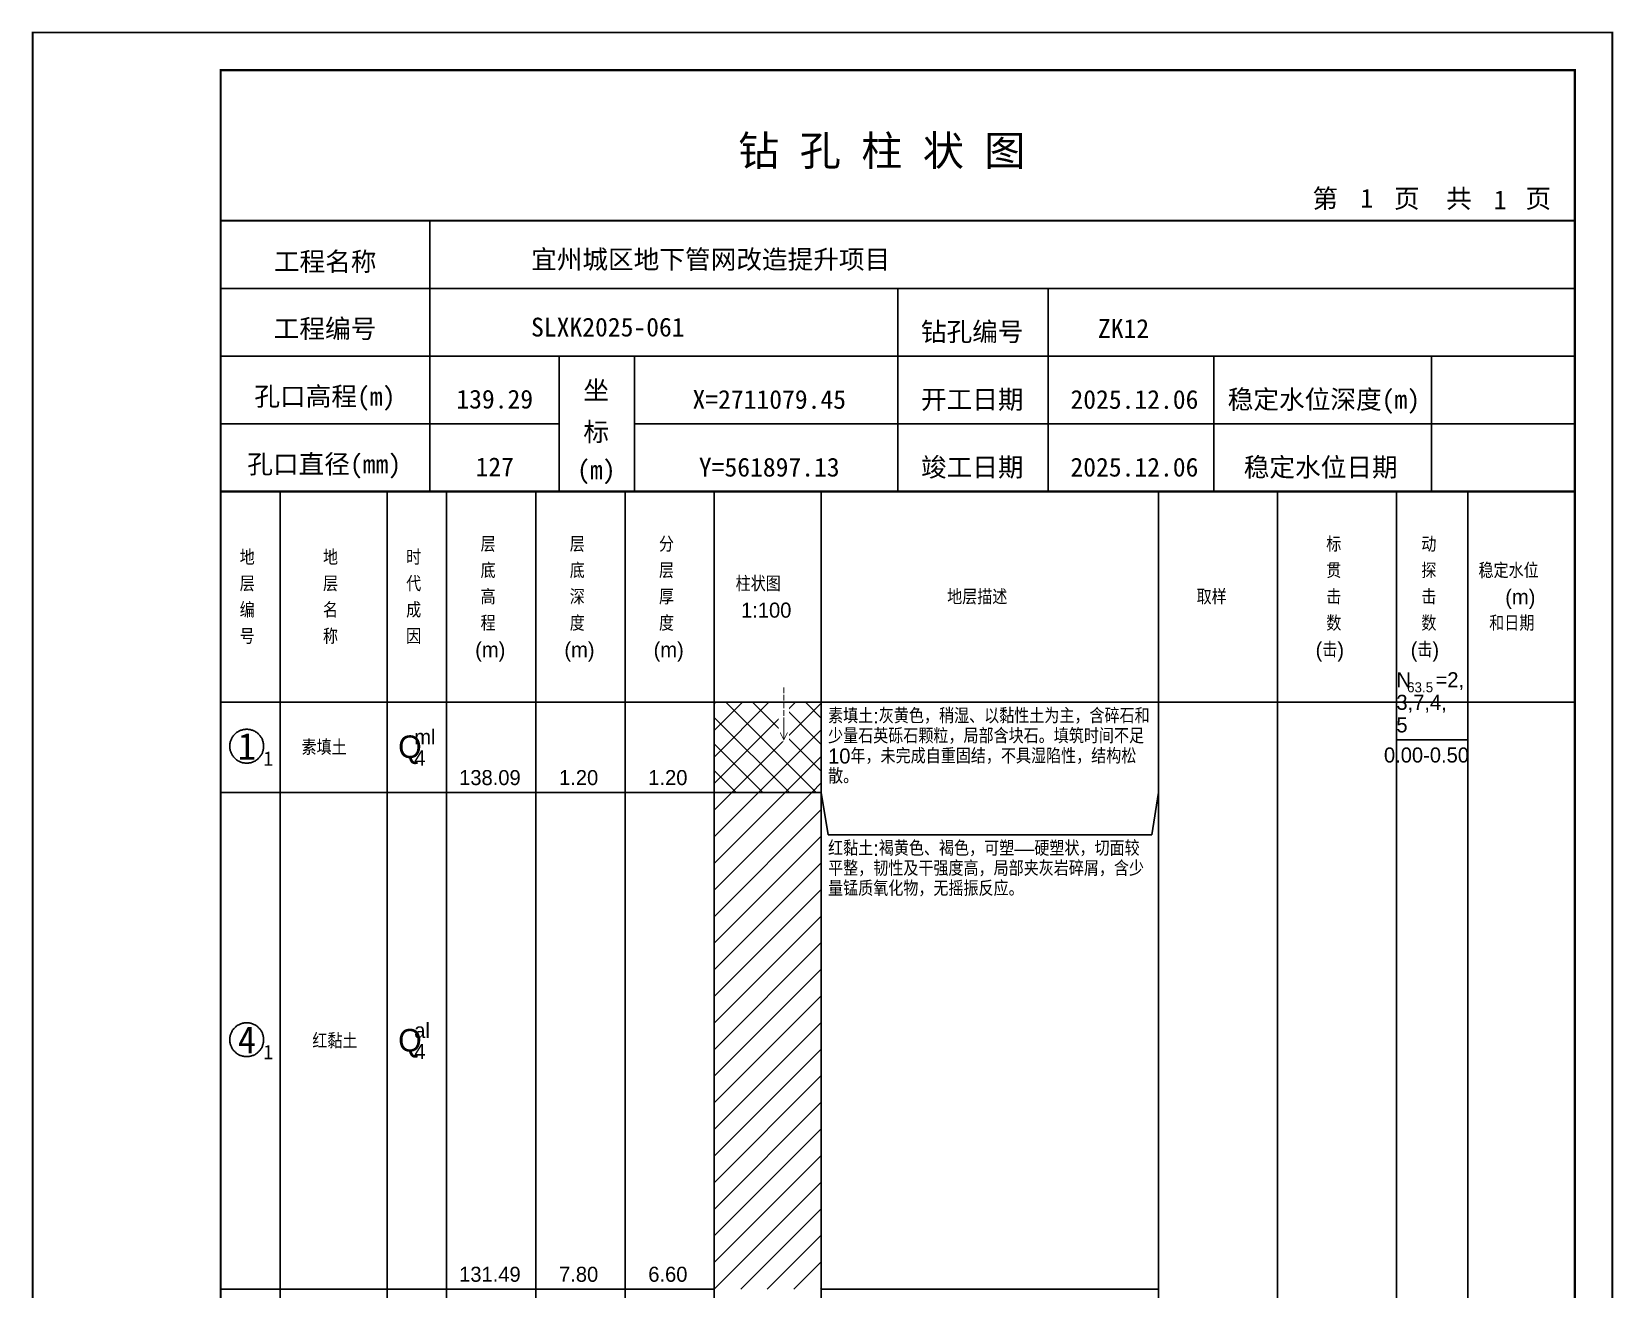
# Model space of a CAD drawing. Header units: millimetres. Extents: x 12489 to 89920, y 4630 to 4927.
# Drawn here: x 40869.3 to 41079.6, y 4759.7 to 4926.8 of the extents above; entities that cross this region are included whole.
import ezdxf
from ezdxf.enums import TextEntityAlignment as Align

# ---------------------------------------------------------------- set-up
doc = ezdxf.new("R2010")
doc.units = ezdxf.units.MM
doc.layers.add('ZZT_TC', color=7, linetype='Continuous')
doc.styles.add('成果图图块', font='', dxfattribs={"height": 2.5})
doc.styles.add('成果图模板', font='')
doc.styles.add('成果图模板标题', font='simhei.ttf')
doc.styles.add('成果图表体', font='Comfont.shx', dxfattribs={"height": 2, "bigfont": 'Hztxt12a.shx'})
doc.styles.get('成果图图块').set_extended_font_data('FangSong_GB2312')
doc.styles.get('成果图模板').set_extended_font_data('FangSong_GB2312')

# ---------------------------------------------------------------- blocks, each defined once
blk = doc.blocks.new('DCBH-1-1-1224', base_point=(0.3, -0.11))
at = {"layer": 'ZZT_TC', "color": 7}
blk.add_polyline3d([(-0.19, 2.31, 0), (-0.3, 2.31, 0), (-0.41, 2.3, 0), (-0.52, 2.29, 0), (-0.63, 2.27, 0), (-0.73, 2.24, 0), (-0.84, 2.21, 0), (-0.95, 2.18, 0), (-1.05, 2.14, 0), (-1.15, 2.09, 0), (-1.25, 2.04, 0), (-1.35, 1.99, 0), (-1.44, 1.93, 0), (-1.53, 1.87, 0), (-1.62, 1.8, 0), (-1.7, 1.73, 0), (-1.78, 1.65, 0), (-1.86, 1.57, 0), (-1.93, 1.49, 0), (-2, 1.4, 0), (-2.06, 1.31, 0), (-2.12, 1.22, 0), (-2.17, 1.12, 0), (-2.22, 1.02, 0), (-2.27, 0.92, 0), (-2.31, 0.82, 0), (-2.34, 0.71, 0), (-2.37, 0.61, 0), (-2.4, 0.5, 0), (-2.41, 0.39, 0), (-2.43, 0.28, 0), (-2.44, 0.17, 0), (-2.44, 0.06, 0), (-2.44, -0.05, 0), (-2.43, -0.16, 0), (-2.41, -0.27, 0), (-2.4, -0.38, 0), (-2.37, -0.49, 0), (-2.34, -0.6, 0), (-2.31, -0.7, 0), (-2.27, -0.8, 0), (-2.22, -0.9, 0), (-2.17, -1, 0), (-2.12, -1.1, 0), (-2.06, -1.19, 0), (-2, -1.28, 0), (-1.93, -1.37, 0), (-1.86, -1.45, 0), (-1.78, -1.53, 0), (-1.7, -1.61, 0), (-1.62, -1.68, 0), (-1.53, -1.75, 0), (-1.44, -1.81, 0), (-1.35, -1.87, 0), (-1.25, -1.93, 0), (-1.15, -1.98, 0), (-1.05, -2.02, 0), (-0.95, -2.06, 0), (-0.84, -2.1, 0), (-0.73, -2.13, 0), (-0.63, -2.15, 0), (-0.52, -2.17, 0), (-0.41, -2.18, 0), (-0.3, -2.19, 0), (-0.19, -2.19, 0), (-0.08, -2.19, 0), (0.03, -2.18, 0), (0.14, -2.17, 0), (0.25, -2.15, 0), (0.36, -2.13, 0), (0.47, -2.1, 0), (0.57, -2.06, 0), (0.67, -2.02, 0), (0.77, -1.98, 0), (0.87, -1.93, 0), (0.97, -1.87, 0), (1.06, -1.81, 0), (1.15, -1.75, 0), (1.24, -1.68, 0), (1.32, -1.61, 0), (1.4, -1.53, 0), (1.48, -1.45, 0), (1.55, -1.37, 0), (1.62, -1.28, 0), (1.68, -1.19, 0), (1.74, -1.1, 0), (1.8, -1, 0), (1.85, -0.9, 0), (1.89, -0.8, 0), (1.93, -0.7, 0), (1.97, -0.6, 0), (2, -0.49, 0), (2.02, -0.38, 0), (2.04, -0.27, 0), (2.05, -0.16, 0), (2.06, -0.05, 0), (2.06, 0.06, 0), (2.06, 0.17, 0), (2.05, 0.28, 0), (2.04, 0.39, 0), (2.02, 0.5, 0), (2, 0.61, 0), (1.97, 0.71, 0), (1.93, 0.82, 0), (1.89, 0.92, 0), (1.85, 1.02, 0), (1.8, 1.12, 0), (1.74, 1.22, 0), (1.68, 1.31, 0), (1.62, 1.4, 0), (1.55, 1.49, 0), (1.48, 1.57, 0), (1.4, 1.65, 0), (1.32, 1.73, 0), (1.24, 1.8, 0), (1.15, 1.87, 0), (1.06, 1.93, 0), (0.97, 1.99, 0), (0.87, 2.04, 0), (0.77, 2.09, 0), (0.67, 2.14, 0), (0.57, 2.18, 0), (0.47, 2.21, 0), (0.36, 2.24, 0), (0.25, 2.27, 0), (0.14, 2.29, 0), (0.03, 2.3, 0), (-0.08, 2.31, 0), (-0.19, 2.31, 0)], dxfattribs=at)
at = {"style": '成果图图块'}
blk.add_text('1', height=3.57, dxfattribs=at).set_placement((-0.16, -1.74), align=Align.CENTER)
blk.add_text('1', height=1.91, dxfattribs=at).set_placement((2.03, -2.53))
blk = doc.blocks.new('DCBH-1-1-1225', base_point=(0.3, -0.11))
at = {"layer": 'ZZT_TC', "color": 7}
blk.add_polyline3d([(-0.19, 2.31, 0), (-0.3, 2.31, 0), (-0.41, 2.3, 0), (-0.52, 2.29, 0), (-0.63, 2.27, 0), (-0.73, 2.24, 0), (-0.84, 2.21, 0), (-0.95, 2.18, 0), (-1.05, 2.14, 0), (-1.15, 2.09, 0), (-1.25, 2.04, 0), (-1.35, 1.99, 0), (-1.44, 1.93, 0), (-1.53, 1.87, 0), (-1.62, 1.8, 0), (-1.7, 1.73, 0), (-1.78, 1.65, 0), (-1.86, 1.57, 0), (-1.93, 1.49, 0), (-2, 1.4, 0), (-2.06, 1.31, 0), (-2.12, 1.22, 0), (-2.17, 1.12, 0), (-2.22, 1.02, 0), (-2.27, 0.92, 0), (-2.31, 0.82, 0), (-2.34, 0.71, 0), (-2.37, 0.61, 0), (-2.4, 0.5, 0), (-2.41, 0.39, 0), (-2.43, 0.28, 0), (-2.44, 0.17, 0), (-2.44, 0.06, 0), (-2.44, -0.05, 0), (-2.43, -0.16, 0), (-2.41, -0.27, 0), (-2.4, -0.38, 0), (-2.37, -0.49, 0), (-2.34, -0.6, 0), (-2.31, -0.7, 0), (-2.27, -0.8, 0), (-2.22, -0.9, 0), (-2.17, -1, 0), (-2.12, -1.1, 0), (-2.06, -1.19, 0), (-2, -1.28, 0), (-1.93, -1.37, 0), (-1.86, -1.45, 0), (-1.78, -1.53, 0), (-1.7, -1.61, 0), (-1.62, -1.68, 0), (-1.53, -1.75, 0), (-1.44, -1.81, 0), (-1.35, -1.87, 0), (-1.25, -1.93, 0), (-1.15, -1.98, 0), (-1.05, -2.02, 0), (-0.95, -2.06, 0), (-0.84, -2.1, 0), (-0.73, -2.13, 0), (-0.63, -2.15, 0), (-0.52, -2.17, 0), (-0.41, -2.18, 0), (-0.3, -2.19, 0), (-0.19, -2.19, 0), (-0.08, -2.19, 0), (0.03, -2.18, 0), (0.14, -2.17, 0), (0.25, -2.15, 0), (0.36, -2.13, 0), (0.47, -2.1, 0), (0.57, -2.06, 0), (0.67, -2.02, 0), (0.77, -1.98, 0), (0.87, -1.93, 0), (0.97, -1.87, 0), (1.06, -1.81, 0), (1.15, -1.75, 0), (1.24, -1.68, 0), (1.32, -1.61, 0), (1.4, -1.53, 0), (1.48, -1.45, 0), (1.55, -1.37, 0), (1.62, -1.28, 0), (1.68, -1.19, 0), (1.74, -1.1, 0), (1.8, -1, 0), (1.85, -0.9, 0), (1.89, -0.8, 0), (1.93, -0.7, 0), (1.97, -0.6, 0), (2, -0.49, 0), (2.02, -0.38, 0), (2.04, -0.27, 0), (2.05, -0.16, 0), (2.06, -0.05, 0), (2.06, 0.06, 0), (2.06, 0.17, 0), (2.05, 0.28, 0), (2.04, 0.39, 0), (2.02, 0.5, 0), (2, 0.61, 0), (1.97, 0.71, 0), (1.93, 0.82, 0), (1.89, 0.92, 0), (1.85, 1.02, 0), (1.8, 1.12, 0), (1.74, 1.22, 0), (1.68, 1.31, 0), (1.62, 1.4, 0), (1.55, 1.49, 0), (1.48, 1.57, 0), (1.4, 1.65, 0), (1.32, 1.73, 0), (1.24, 1.8, 0), (1.15, 1.87, 0), (1.06, 1.93, 0), (0.97, 1.99, 0), (0.87, 2.04, 0), (0.77, 2.09, 0), (0.67, 2.14, 0), (0.57, 2.18, 0), (0.47, 2.21, 0), (0.36, 2.24, 0), (0.25, 2.27, 0), (0.14, 2.29, 0), (0.03, 2.3, 0), (-0.08, 2.31, 0), (-0.19, 2.31, 0)], dxfattribs=at)
at = {"style": '成果图图块'}
blk.add_text('4', height=3.57, dxfattribs=at).set_placement((-0.16, -1.74), align=Align.CENTER)
blk.add_text('1', height=1.91, dxfattribs=at).set_placement((2.03, -2.53))
blk = doc.blocks.new('zztGLdt.dwg', base_point=(0.5, 0))
blk.add_wipeout([(-0.2, -0.2), (1.2, -0.2), (1.2, 3.2), (-0.2, 3.2)])
at = {"color": 7, "const_width": 0.1}
for points in [[(0.5, 3), (0.5, 0)], [(0, 1), (0.5, 0), (1, 1)]]:
    blk.add_lwpolyline(points, dxfattribs=at)
blk = doc.blocks.new('钻孔柱状图路桥昇龙制图梁世成校核莫家里.dwg130', base_point=(25, 236))
for p, q in [((52.82, 236), (52.82, 272)), ((25, 263), (205, 263)), ((115, 236), (115, 263)), ((135, 236), (135, 263)), ((25, 254), (205, 254)), ((70, 236), (70, 254)), ((80, 236), (80, 254)), ((157, 236), (157, 254)), ((185.95, 236), (185.95, 254)), ((25, 245), (70, 245)), ((80, 245), (205, 245))]:
    blk.add_line(p, q)
for points, const_width in [([(0, 0), (210, 0), (210, 297), (0, 297)], 0.25), ([(25, 5), (205, 5), (205, 292), (25, 292)], 0.3)]:
    blk.add_lwpolyline(points, close=True, dxfattribs=dict(const_width=const_width))
at = {"const_width": 0.3}
for points in [[(25, 272), (205, 272)], [(25, 236), (205, 236)]]:
    blk.add_lwpolyline(points, dxfattribs=at)
for s, height, style, p in [('钻 孔 柱 状 图', 4, '成果图模板标题', (93.8, 279.31)), ('第', 2.5, '成果图模板', (170.12, 273.7)), ('页', 2.5, '成果图模板', (180.96, 273.7)), ('共', 2.5, '成果图模板', (187.88, 273.7)), ('页', 2.5, '成果图模板', (198.44, 273.7)), ('工程名称', 2.5, '成果图模板', (32.07, 265.32)), ('宜州城区地下管网改造提升项目', 2.5, '成果图模板', (66.26, 265.61)), ('工程编号', 2.5, '成果图模板', (32.05, 256.41)), ('SLXK2025-061', 2.5, '成果图模板', (66.26, 256.61)), ('钻孔编号', 2.5, '成果图模板', (118.08, 256)), ('ZK12', 2.5, '成果图模板', (141.61, 256.43)), ('孔口高程(m)', 2.5, '成果图模板', (29.48, 247.41)), ('坐', 2.5, '成果图模板', (73.21, 248.24)), ('开工日期', 2.5, '成果图模板', (118.08, 247)), ('稳定水位深度(m)', 2.5, '成果图模板', (158.86, 247)), ('标', 2.5, '成果图模板', (73.21, 242.7)), ('孔口直径(mm)', 2.5, '成果图模板', (28.54, 238.41)), ('(m) ', 2.5, '成果图模板', (72.38, 237.65)), ('竣工日期', 2.5, '成果图模板', (118.08, 238)), ('稳定水位日期', 2.5, '成果图模板', (160.99, 238))]:
    blk.add_text(s, height=height, dxfattribs=dict(style=style)).set_placement(p)
at = {"style": '成果图模板'}
for s, p in [('1', (177.35, 273.74)), ('1', (195.08, 273.53)), ('139.29', (61.43, 247.04)), ('X=2711079.45', (97.92, 247)), ('2025.12.06', (146.46, 247)), ('127', (61.43, 238.04)), ('Y=561897.13', (97.92, 238)), ('2025.12.06', (146.46, 238))]:
    blk.add_text(s, height=2.5, dxfattribs=at).set_placement(p, align=Align.CENTER)

msp = doc.modelspace()

# ---------------------------------------------------------------- hatches: boundary and pattern name
at = {"linetype": 'Continuous'}
h = msp.add_hatch(dxfattribs=at)
h.set_pattern_fill('GKSTT', scale=0.5, style=0, pattern_type=2)
h.set_pattern_definition([(45, (0, 0), (-1.76776695, 1.76776695), []), (135, (0, 0), (-1.76776695, -1.76776695), [])])
h.paths.add_polyline_path([(40960.06, 4825.71), (40974.29, 4825.71), (40974.29, 4837.71), (40960.06, 4837.71)])
h = msp.add_hatch(dxfattribs=at)
h.set_pattern_fill('GKNXT', scale=0.5, style=0, pattern_type=2)
h.set_pattern_definition([(45, (0, 0), (-1.76776695, 1.76776695), [])])
h.paths.add_polyline_path([(40960.06, 4759.71), (40974.29, 4759.71), (40974.29, 4825.71), (40960.06, 4825.71)])

# ---------------------------------------------------------------- linework, layer by layer
at = {"color": 0}
for p, q in [((40894.45, 4837.71), (40902.35, 4837.71)), ((40894.45, 4825.71), (40894.45, 4837.71)), ((40902.35, 4825.71), (40902.35, 4837.71)), ((40894.45, 4825.71), (40902.35, 4825.71)), ((40894.45, 4825.71), (40902.35, 4825.71)), ((40894.45, 4759.71), (40894.45, 4825.71)), ((40902.35, 4759.71), (40902.35, 4825.71)), ((40894.45, 4759.71), (40902.35, 4759.71))]:
    msp.add_line(p, q, dxfattribs=at)
for points in [[(40894.45, 4865.71), (40902.35, 4865.71)], [(40894.45, 4837.71), (40894.45, 4865.71)], [(40902.35, 4837.71), (40902.35, 4865.71)], [(40902.35, 4865.71), (40916.58, 4865.71)], [(40902.35, 4837.71), (40902.35, 4865.71)], [(40916.58, 4837.71), (40916.58, 4865.71)], [(40916.58, 4865.71), (40924.49, 4865.71)], [(40916.58, 4837.71), (40916.58, 4865.71)], [(40924.49, 4837.71), (40924.49, 4865.71)], [(40924.49, 4865.71), (40936.35, 4865.71)], [(40924.49, 4837.71), (40924.49, 4865.71)], [(40936.35, 4837.71), (40936.35, 4865.71)], [(40936.35, 4865.71), (40948.2, 4865.71)], [(40936.35, 4837.71), (40936.35, 4865.71)], [(40948.2, 4837.71), (40948.2, 4865.71)], [(40948.2, 4865.71), (40960.06, 4865.71)], [(40948.2, 4837.71), (40948.2, 4865.71)], [(40960.06, 4837.71), (40960.06, 4865.71)], [(40960.06, 4865.71), (40974.29, 4865.71)], [(40960.06, 4837.71), (40960.06, 4865.71)], [(40974.29, 4837.71), (40974.29, 4865.71)], [(40974.29, 4865.71), (41019.11, 4865.71)], [(40974.29, 4837.71), (40974.29, 4865.71)], [(41019.11, 4837.71), (41019.11, 4865.71)], [(41019.11, 4865.71), (41034.92, 4865.71)], [(41019.11, 4837.71), (41019.11, 4865.71)], [(41034.92, 4837.71), (41034.92, 4865.71)], [(41034.92, 4865.71), (41050.73, 4865.71)], [(41034.92, 4837.71), (41034.92, 4865.71)], [(41050.73, 4837.71), (41050.73, 4865.71)], [(41050.73, 4865.71), (41060.22, 4865.71)], [(41050.73, 4837.71), (41050.73, 4865.71)], [(41060.22, 4837.71), (41060.22, 4865.71)], [(41060.22, 4865.71), (41074.45, 4865.71)], [(41060.22, 4837.71), (41060.22, 4865.71)], [(41074.45, 4837.71), (41074.45, 4865.71)], [(40894.45, 4837.71), (40902.35, 4837.71)], [(40894.45, 4643.71), (40894.45, 4837.71)], [(40894.45, 4837.71), (40902.35, 4837.71)], [(40902.35, 4643.71), (40902.35, 4837.71)], [(40902.35, 4837.71), (40916.58, 4837.71)], [(40902.35, 4643.71), (40902.35, 4837.71)], [(40902.35, 4837.71), (40916.58, 4837.71)], [(40902.35, 4837.71), (40916.58, 4837.71)], [(40902.35, 4825.71), (40902.35, 4837.71)], [(40916.58, 4643.71), (40916.58, 4837.71)], [(40916.58, 4825.71), (40916.58, 4837.71)], [(40916.58, 4837.71), (40924.49, 4837.71)], [(40916.58, 4643.71), (40916.58, 4837.71)], [(40916.58, 4837.71), (40924.49, 4837.71)], [(40916.58, 4837.71), (40924.49, 4837.71)], [(40916.58, 4825.71), (40916.58, 4837.71)], [(40924.49, 4643.71), (40924.49, 4837.71)], [(40924.49, 4825.71), (40924.49, 4837.71)], [(40924.49, 4837.71), (40936.35, 4837.71)], [(40924.49, 4643.71), (40924.49, 4837.71)], [(40924.49, 4837.71), (40936.35, 4837.71)], [(40924.49, 4837.71), (40936.35, 4837.71)], [(40924.49, 4825.71), (40924.49, 4837.71)], [(40936.35, 4643.71), (40936.35, 4837.71)], [(40936.35, 4825.71), (40936.35, 4837.71)], [(40936.35, 4837.71), (40948.2, 4837.71)], [(40936.35, 4643.71), (40936.35, 4837.71)], [(40936.35, 4837.71), (40948.2, 4837.71)], [(40936.35, 4837.71), (40948.2, 4837.71)], [(40936.35, 4825.71), (40936.35, 4837.71)], [(40948.2, 4643.71), (40948.2, 4837.71)], [(40948.2, 4825.71), (40948.2, 4837.71)], [(40948.2, 4837.71), (40960.06, 4837.71)], [(40948.2, 4643.71), (40948.2, 4837.71)], [(40948.2, 4837.71), (40960.06, 4837.71)], [(40948.2, 4837.71), (40960.06, 4837.71)], [(40948.2, 4825.71), (40948.2, 4837.71)], [(40960.06, 4643.71), (40960.06, 4837.71)], [(40960.06, 4825.71), (40960.06, 4837.71)], [(40960.06, 4643.71), (40960.06, 4837.71)], [(40974.29, 4643.71), (40974.29, 4837.71)], [(40974.29, 4837.71), (41019.11, 4837.71)], [(40974.29, 4643.71), (40974.29, 4837.71)], [(40974.29, 4837.71), (41019.11, 4837.71)], [(40974.29, 4825.71), (40974.29, 4837.71)], [(41019.11, 4643.71), (41019.11, 4837.71)], [(41019.11, 4825.71), (41019.11, 4837.71)], [(41019.11, 4837.71), (41034.92, 4837.71)], [(41019.11, 4643.71), (41019.11, 4837.71)], [(41019.11, 4837.71), (41034.92, 4837.71)], [(41034.92, 4643.71), (41034.92, 4837.71)], [(41034.92, 4837.71), (41050.73, 4837.71)], [(41034.92, 4643.71), (41034.92, 4837.71)], [(41034.92, 4837.71), (41050.73, 4837.71)], [(41050.73, 4643.71), (41050.73, 4837.71)], [(41050.73, 4837.71), (41060.22, 4837.71)], [(41050.73, 4643.71), (41050.73, 4837.71)], [(41050.73, 4837.71), (41060.22, 4837.71)], [(41050.73, 4837.71), (41060.22, 4837.71)], [(41050.73, 4832.71), (41050.73, 4837.71)], [(41060.22, 4643.71), (41060.22, 4837.71)], [(41060.22, 4832.71), (41060.22, 4837.71)], [(41060.22, 4837.71), (41074.45, 4837.71)], [(41060.22, 4643.71), (41060.22, 4837.71)], [(41060.22, 4837.71), (41074.45, 4837.71)], [(41074.45, 4643.71), (41074.45, 4837.71)], [(41050.73, 4832.71), (41060.22, 4832.71)], [(40902.35, 4825.71), (40916.58, 4825.71)], [(40902.35, 4825.71), (40916.58, 4825.71)], [(40902.35, 4759.71), (40902.35, 4825.71)], [(40916.58, 4759.71), (40916.58, 4825.71)], [(40916.58, 4825.71), (40924.49, 4825.71)], [(40916.58, 4825.71), (40924.49, 4825.71)], [(40916.58, 4759.71), (40916.58, 4825.71)], [(40924.49, 4759.71), (40924.49, 4825.71)], [(40924.49, 4825.71), (40936.35, 4825.71)], [(40924.49, 4825.71), (40936.35, 4825.71)], [(40924.49, 4759.71), (40924.49, 4825.71)], [(40936.35, 4759.71), (40936.35, 4825.71)], [(40936.35, 4825.71), (40948.2, 4825.71)], [(40936.35, 4825.71), (40948.2, 4825.71)], [(40936.35, 4759.71), (40936.35, 4825.71)], [(40948.2, 4759.71), (40948.2, 4825.71)], [(40948.2, 4825.71), (40960.06, 4825.71)], [(40948.2, 4825.71), (40960.06, 4825.71)], [(40948.2, 4759.71), (40948.2, 4825.71)], [(40960.06, 4759.71), (40960.06, 4825.71)], [(40974.29, 4825.71), (40975.19, 4820.11)], [(40974.29, 4759.71), (40974.29, 4825.71)], [(41018.22, 4820.11), (41019.11, 4825.71)], [(41019.11, 4759.71), (41019.11, 4825.71)], [(40975.19, 4820.11), (41018.22, 4820.11)], [(40902.35, 4759.71), (40916.58, 4759.71)], [(40916.58, 4759.71), (40924.49, 4759.71)], [(40924.49, 4759.71), (40936.35, 4759.71)], [(40936.35, 4759.71), (40948.2, 4759.71)], [(40948.2, 4759.71), (40960.06, 4759.71)], [(40974.29, 4759.71), (41019.11, 4759.71)]]:
    msp.add_lwpolyline(points, dxfattribs=at)
at = {"color": 7, "flags": 128}
msp.add_lwpolyline([(40960.06, 4825.71), (40974.29, 4825.71)], dxfattribs=at)

# ---------------------------------------------------------------- block references
for name, p in [('DCBH-1-1-1224', (40898.4, 4831.71)), ('DCBH-1-1-1225', (40898.4, 4792.71))]:
    msp.add_blockref(name, p)

# ---------------------------------------------------------------- texts
at = {"color": 0, "style": '成果图表体'}
for s, height, p in [('层', 2, (40929, 4857.71)), ('层', 2, (40940.85, 4857.71)), ('分', 2, (40952.71, 4857.71)), ('标', 2, (41041.41, 4857.71)), ('动', 2, (41054.05, 4857.71)), ('地', 2, (40896.98, 4855.96)), ('地', 2, (40908.05, 4855.96)), ('时', 2, (40919.11, 4855.96)), ('底', 2, (40929, 4854.21)), ('底', 2, (40940.85, 4854.21)), ('层', 2, (40952.71, 4854.21)), ('贯', 2, (41041.41, 4854.21)), ('探', 2, (41054.05, 4854.21)), ('稳定水位', 2, (41061.65, 4854.21)), ('层', 2, (40896.98, 4852.46)), ('层', 2, (40908.05, 4852.46)), ('代', 2, (40919.11, 4852.46)), ('高', 2, (40929, 4850.71)), ('深', 2, (40940.85, 4850.71)), ('厚', 2, (40952.71, 4850.71)), ('柱状图', 2, (40962.91, 4852.46)), ('地层描述', 2, (40991.02, 4850.71)), ('取样', 2, (41024.18, 4850.71)), ('击', 2, (41041.41, 4850.71)), ('击', 2, (41054.05, 4850.71)), ('(m)', 2, (41065.2, 4850.71)), ('编', 2, (40896.98, 4848.96)), ('名', 2, (40908.05, 4848.96)), ('成', 2, (40919.11, 4848.96)), ('1:100', 2, (40963.62, 4848.96)), ('程', 2, (40929, 4847.21)), ('度', 2, (40940.85, 4847.21)), ('度', 2, (40952.71, 4847.21)), ('数', 2, (41041.41, 4847.21)), ('数', 2, (41054.05, 4847.21)), ('和日期', 2, (41063.07, 4847.21)), ('号', 2, (40896.98, 4845.46)), ('称', 2, (40908.05, 4845.46)), ('因', 2, (40919.11, 4845.46)), ('(m)', 2, (40928.28, 4843.71)), ('(m)', 2, (40940.14, 4843.71)), ('(m)', 2, (40952, 4843.71)), ('(击)', 2, (41039.99, 4843.71)), ('(击)', 2, (41052.63, 4843.71)), ('N', 2, (41050.73, 4839.71)), ('63.5', 1.333, (41052.15, 4839.04)), ('=2,', 2, (41055.94, 4839.71)), ('3,7,4,', 2, (41050.73, 4836.71)), ('ml', 2, (40920.18, 4832.11)), ('5', 2, (41050.73, 4833.71)), ('素填土', 2, (40905.2, 4830.71)), ('Q', 3, (40918.05, 4830.31)), ('0.00-0.50', 2, (41049.08, 4829.71)), ('4', 2, (40920.18, 4829.31)), ('138.09', 2, (40926.15, 4826.71)), ('1.20', 2, (40939.43, 4826.71)), ('1.20', 2, (40951.29, 4826.71)), ('红黏土', 2, (40906.63, 4791.71)), ('Q', 3, (40918.05, 4791.31)), ('al', 2, (40920.18, 4793.11)), ('4', 2, (40920.18, 4790.31)), ('131.49', 2, (40926.15, 4760.71)), ('7.80', 2, (40939.43, 4760.71)), ('6.60', 2, (40951.29, 4760.71))]:
    msp.add_text(s, height=height, dxfattribs=at).set_placement(p)
at = {"color": 0, "char_height": 2, "width": 43.0292, "attachment_point": 1, "line_spacing_factor": 0.8, "style": '成果图表体'}
for s, insert in [('素填土:灰黄色，稍湿、以黏性土为主，含碎石和少量石英砾石颗粒，局部含块石。填筑时间不足10年，未完成自重固结，不具湿陷性，结构松散。', (40975.19, 4836.91)), ('红黏土:褐黄色、褐色，可塑—硬塑状，切面较平整，韧性及干强度高，局部夹灰岩碎屑，含少量锰质氧化物，无摇振反应。', (40975.19, 4819.31))]:
    msp.add_mtext(s, dxfattribs=dict(at, insert=insert))

# ---------------------------------------------------------------- next in the draw order: block references
msp.add_blockref('zztGLdt.dwg', (40969.31, 4836.71))

# ---------------------------------------------------------------- next in the draw order: block references
msp.add_blockref('zztGLdt.dwg', (40969.31, 4835.71))

# ---------------------------------------------------------------- next in the draw order: block references
msp.add_blockref('zztGLdt.dwg', (40969.31, 4834.71))

# ---------------------------------------------------------------- next in the draw order: block references
msp.add_blockref('zztGLdt.dwg', (40969.31, 4833.71))

# ---------------------------------------------------------------- next in the draw order: linework, layer by layer
at = {"color": 0}
msp.add_lwpolyline([(40960.06, 4837.71), (40974.29, 4837.71)], dxfattribs=at)
msp.add_lwpolyline([(40960.06, 4837.71), (40974.29, 4837.71)], dxfattribs=at)

# ---------------------------------------------------------------- next in the draw order: block references
msp.add_blockref('zztGLdt.dwg', (40969.31, 4832.71))

# ---------------------------------------------------------------- next in the draw order: block references
msp.add_blockref('钻孔柱状图路桥昇龙制图梁世成校核莫家里.dwg130', (40894.45, 4865.71))

doc.saveas('drawing.dxf')
